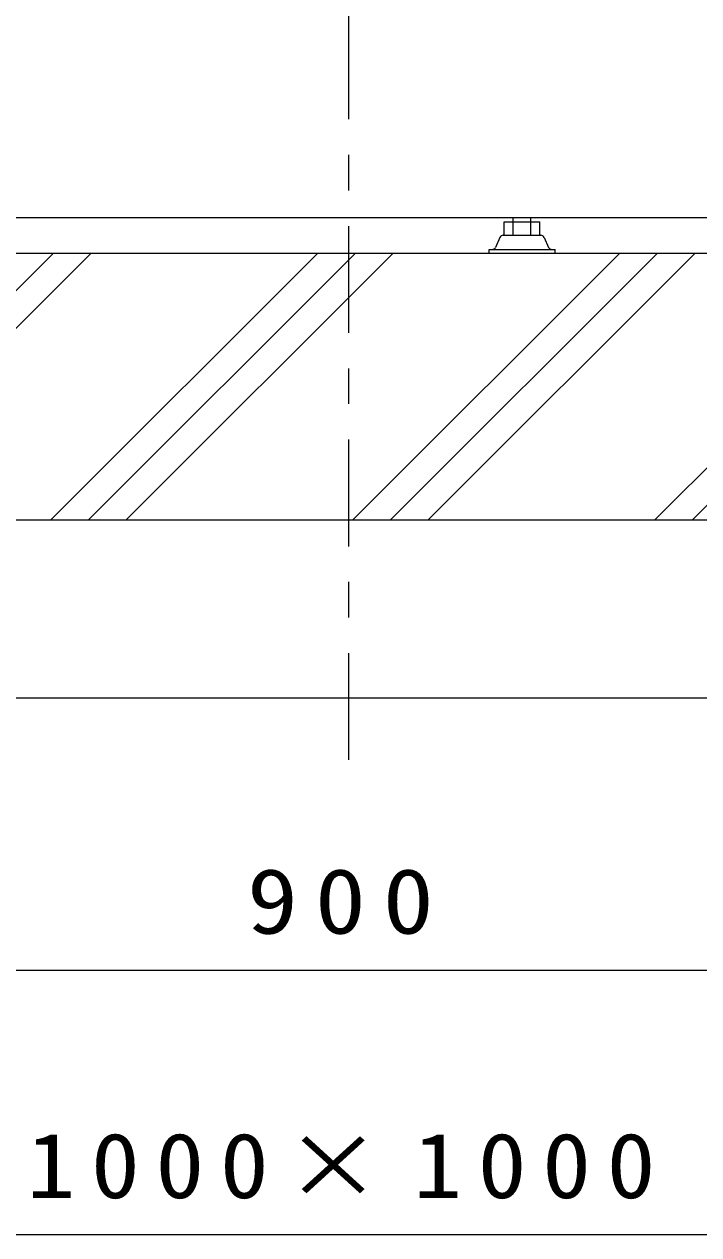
# Model space of a CAD drawing. Units: millimetres on the paper, scale 1:20. Extents: x -385 to 0, y 0 to 267.
# Drawn here: x -109.23 to -90.29, y 43.25 to 77.27 of the extents above; entities that cross this region are included whole.
import ezdxf

# ---------------------------------------------------------------- set-up
doc = ezdxf.new("R2010")
doc.units = ezdxf.units.MM
doc.linetypes.add('USER2', pattern=[6, 3, -1, 1, -1])
doc.layers.add('LY_1', color=7, linetype='Continuous', lineweight=13)
doc.styles.add('ＭＳ ゴシック', font='')
doc.styles.get('ＭＳ ゴシック').set_extended_font_data('MS Gothic')

msp = doc.modelspace()

# ---------------------------------------------------------------- linework, layer by layer
at = {"layer": 'LY_1', "linetype": 'USER2'}
msp.add_line((-100.118, 56.595), (-100.118, 112.885), dxfattribs=at)
at = {"layer": 'LY_1', "lineweight": 25}
for p, q in [((-113.038, 71.836), (-87.199, 71.836)), ((-95.501, 71.336), (-95.501, 71.836)), ((-95.001, 71.336), (-95.001, 71.836)), ((-95.751, 71.711), (-94.751, 71.711)), ((-95.751, 71.336), (-95.751, 71.711)), ((-94.751, 71.336), (-94.751, 71.711)), ((-95.872, 71.276), (-95.996, 70.995)), ((-95.781, 71.336), (-94.722, 71.336)), ((-94.63, 71.276), (-94.507, 70.995)), ((-134.118, 70.836), (-72.118, 70.836)), ((-134.118, 70.836), (-72.118, 70.836)), ((-96.176, 70.936), (-94.326, 70.936)), ((-96.176, 70.836), (-96.176, 70.936)), ((-94.326, 70.836), (-94.326, 70.936)), ((-125.118, 63.336), (-75.118, 63.336)), ((-125.118, 58.336), (-75.118, 58.336))]:
    msp.add_line(p, q, dxfattribs=at)
at = {"layer": 'LY_1'}
for p, q in [((-115.916, 63.336), (-108.416, 70.836)), ((-114.855, 63.336), (-107.355, 70.836)), ((-108.491, 63.336), (-100.991, 70.836)), ((-107.431, 63.336), (-99.931, 70.836)), ((-106.37, 63.336), (-98.87, 70.836)), ((-100.006, 63.336), (-92.506, 70.836)), ((-98.946, 63.336), (-91.446, 70.836)), ((-97.885, 63.336), (-90.385, 70.836)), ((-91.521, 63.336), (-84.021, 70.836)), ((-90.46, 63.336), (-82.96, 70.836)), ((-77.618, 50.683), (-122.618, 50.683)), ((-75.118, 43.253), (-125.118, 43.253))]:
    msp.add_line(p, q, dxfattribs=at)
at = {"layer": 'LY_1', "lineweight": 25}
for centre, start, end in [((-95.781, 71.236), 90, 156.218), ((-94.722, 71.236), 23.782, 90), ((-96.087, 71.036), 270, 336.218), ((-94.415, 71.036), 203.782, 270)]:
    msp.add_arc(centre, 0.1, start, end, dxfattribs=at)

# ---------------------------------------------------------------- texts
at = {"layer": 'LY_1', "char_height": 1.833, "attachment_point": 8, "style": 'ＭＳ ゴシック'}
for s, insert in [('\\T1.33;\\W1.15;900', (-100.118, 51.683)), ('\\T1.32;\\W1.1;1000×1000', (-100.118, 44.253))]:
    msp.add_mtext(s, dxfattribs=dict(at, insert=insert))

doc.saveas('drawing.dxf')
